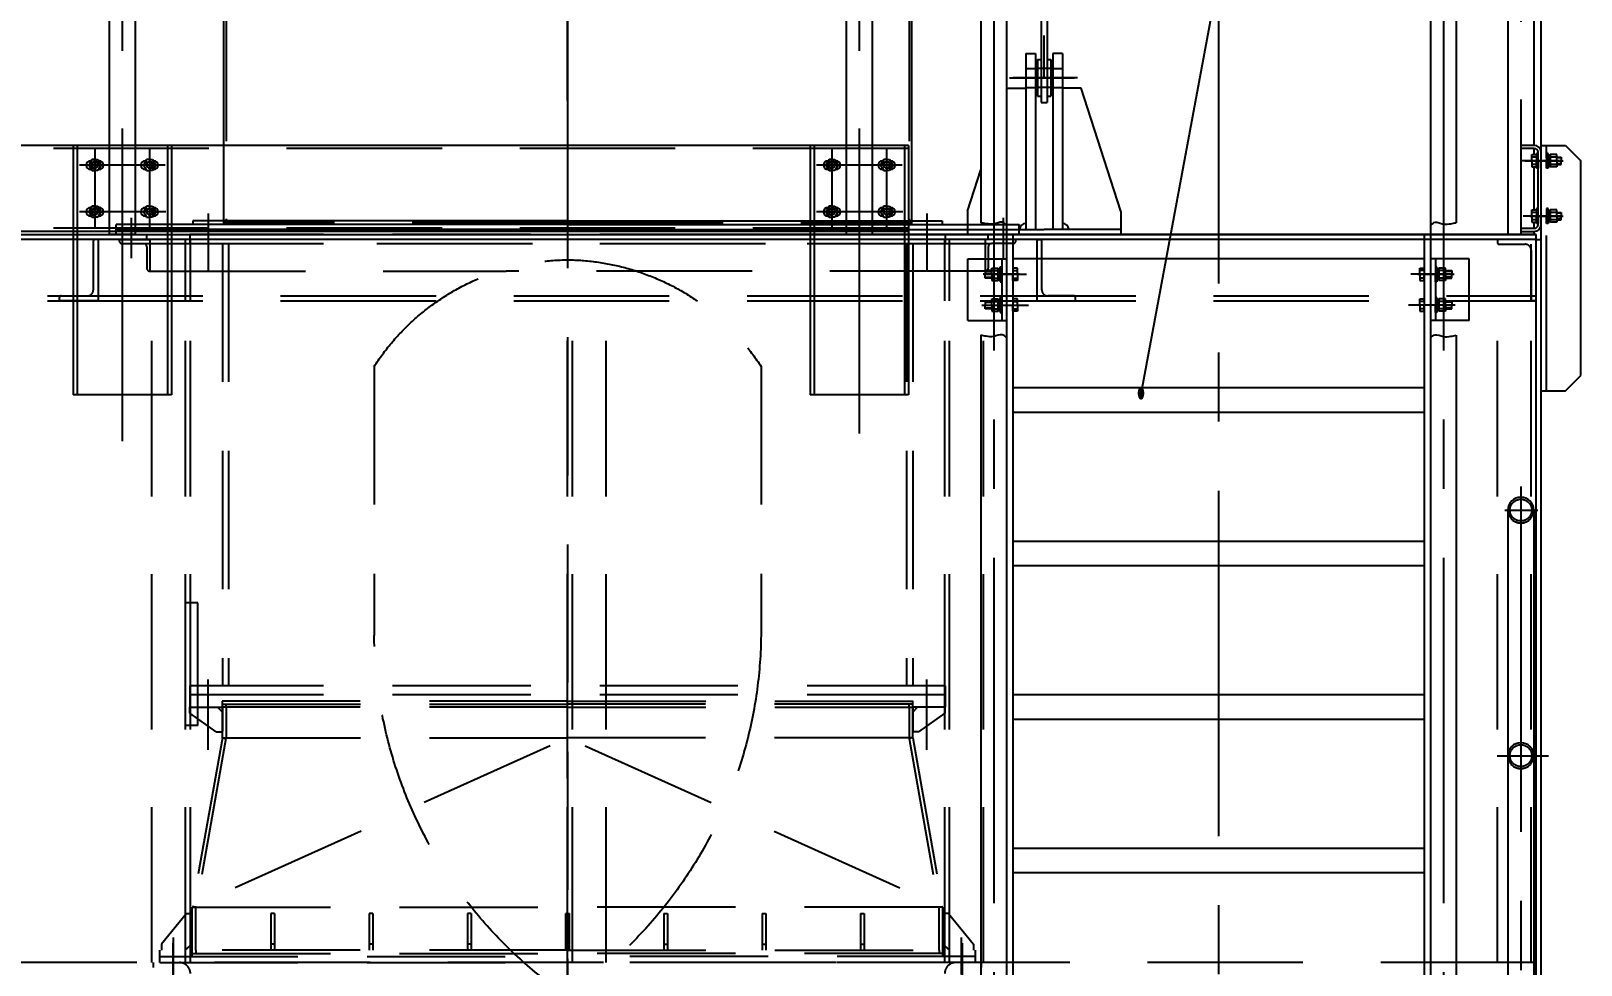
# Model space of a CAD drawing. Header units: millimetres. Extents: x 0 to 18900, y -513 to 13365.
# Drawn here: x 9962 to 12486, y 9294 to 10815 of the extents above; entities that cross this region are included whole.
import ezdxf
from ezdxf.enums import TextEntityAlignment as Align

# ---------------------------------------------------------------- set-up
doc = ezdxf.new("R2010")
doc.units = ezdxf.units.MM
doc.header["$LTSCALE"] = 450
doc.header["$MEASUREMENT"] = 0
doc.linetypes.add('F', pattern=[0.75, 0.5, -0.25])
doc.linetypes.add('G', pattern=[2, 1.25, -0.25, 0.25, -0.25])
for name, color, linetype in [('01', 7, 'Continuous'), ('02', 1, 'Continuous'), ('04', 2, 'F'), ('05', 4, 'G'), ('08', 1, 'Continuous')]:
    doc.layers.add(name, color=color, linetype=linetype)
doc.styles.get("Standard").update_dxf_attribs({"font": 'isocp', "width": 0.707, "bigfont": 'intecad.shx'})
doc.dimstyles.new('INTE', dxfattribs={"dimscale": 45, "dimtxt": 3.5, "dimasz": 3, "dimexe": 3, "dimexo": 0, "dimgap": 1, "dimtad": 1, "dimdsep": 46, "dimtxsty": 'Standard', "dimcen": 0, "dimclrd": 1, "dimclre": 1, "dimclrt": 3, "dimaunit": 1, "dimadec": 1, "dimazin": 0, "dimtfac": 1, "dimtmove": 0, "dimatfit": 0, "dimfxl": 0, "dimarcsym": 0})

# ---------------------------------------------------------------- blocks, each defined once
blk = doc.blocks.new('*U122')
at = {"layer": '01'}
for p, q in [((0, 10), (-9, 4.8)), ((-9, 4.8), (-9, 0)), ((-9, -4.8), (-9, 0)), ((9, 4.8), (0, 10)), ((9, 0), (9, 4.8)), ((0, -10), (-9, -4.8)), ((9, -4.8), (0, -10)), ((9, 0), (9, -4.8))]:
    blk.add_line(p, q, dxfattribs=at)
blk.add_circle((0, 0), 4.8, dxfattribs=at)
at = {"layer": '02'}
blk.add_arc((0, 0), 6, 266.5577, 182.6113, dxfattribs=at)
at = {"layer": '05'}
for p, q in [((9.6, 0), (-9.8, 0)), ((0, 10.6), (0, -10.5))]:
    blk.add_line(p, q, dxfattribs=at)
blk = doc.blocks.new('RWERW')
at = {"layer": '04', "color": 2, "linetype": 'F'}
for p, q in [((-15257.2, 9834.4), (-15257.2, 8214.4)), ((-15842.2, 9684), (-15842.2, 9606.5)), ((-14672.2, 9684), (-14672.2, 9606.5)), ((-15872.2, 9664.4), (-15872.2, 9649.4)), ((-15872.2, 9664.4), (-14642.2, 9664.4)), ((-15872.2, 9649.4), (-14642.2, 9649.4)), ((-15819.2, 9649.4), (-15819.2, 8929.4)), ((-15809.2, 9649.4), (-15809.2, 8929.4)), ((-14705.2, 9649.4), (-14705.2, 8929.4)), ((-14695.2, 9649.4), (-14695.2, 8929.4)), ((-14642.2, 9664.4), (-14642.2, 9649.4)), ((-14642.2, 9664.4), (-14642.2, 9649.4)), ((-15572.2, 9449.3), (-15572.2, 9011.3)), ((-14942.2, 9449.3), (-14942.2, 9011.3)), ((-15257.2, 8440.7), (-15257.2, 8986)), ((-15257.2, 8440.7), (-15257.2, 8986)), ((-15257.2, 8440.7), (-15257.2, 8986)), ((-15257.2, 8440.7), (-15257.2, 8986)), ((-15842.2, 8825), (-15842.2, 8939.3)), ((-14672.2, 8825), (-14672.2, 8939.3)), ((-15872.2, 8929.4), (-14642.2, 8929.4)), ((-15872.2, 8929.4), (-15872.2, 8914.4)), ((-15872.2, 8914.4), (-14642.2, 8914.4)), ((-15872.2, 8914.4), (-15872.2, 8894.4)), ((-14642.2, 8929.4), (-14642.2, 8914.4)), ((-14642.2, 8914.4), (-14642.2, 8894.4)), ((-15257.2, 8904.4), (-15872.2, 8904.4)), ((-15872.2, 8894.4), (-15819.2, 8894.4)), ((-15257.2, 8894.4), (-15872.2, 8894.4)), ((-15872.2, 8884.4), (-15872.2, 8894.4)), ((-15829.2, 8854.4), (-15872.2, 8884.4)), ((-15819.2, 8886.4), (-15827.2, 8894.4)), ((-15819.2, 8894.4), (-15819.2, 8904.4)), ((-15819.2, 8899.4), (-15257.2, 8899.4)), ((-15819.2, 8844.4), (-15819.2, 8894.4)), ((-15819.2, 8894.4), (-15819.2, 8855.2)), ((-15813.2, 8894.4), (-15813.2, 8899.4)), ((-15813.2, 8894.4), (-15813.2, 8844.4)), ((-15257.2, 8904.4), (-14642.2, 8904.4)), ((-14695.2, 8899.4), (-15257.2, 8899.4)), ((-15257.2, 8894.4), (-14642.2, 8894.4)), ((-14701.2, 8894.4), (-14701.2, 8899.4)), ((-14701.2, 8894.4), (-14701.2, 8844.4)), ((-14695.2, 8894.4), (-14695.2, 8904.4)), ((-14695.2, 8886.4), (-14687.2, 8894.4)), ((-14642.2, 8894.4), (-14695.2, 8894.4)), ((-14695.2, 8844.4), (-14695.2, 8894.4)), ((-14695.2, 8894.4), (-14695.2, 8855.2)), ((-14685.2, 8854.4), (-14642.2, 8884.4)), ((-14642.2, 8884.4), (-14642.2, 8894.4)), ((-15819.2, 8844.4), (-15868.2, 8568.4)), ((-15813.3, 8843.4), (-15862.2, 8567.9)), ((-15829.2, 8854.4), (-15819.2, 8854.4)), ((-15819.2, 8844.4), (-15257.2, 8844.4)), ((-15819.2, 8844.4), (-15813.3, 8843.4)), ((-14695.2, 8844.4), (-15257.2, 8844.4)), ((-14695.2, 8844.4), (-14701.1, 8843.4)), ((-14701.1, 8843.4), (-14652.2, 8567.9)), ((-14685.2, 8854.4), (-14695.2, 8854.4)), ((-14695.2, 8844.4), (-14646.2, 8568.4)), ((-15285.8, 8831.5), (-15855.1, 8574.4)), ((-15228.7, 8831.5), (-14659.4, 8574.4)), ((-15877.5, 8558.4), (-15918.2, 8508.4)), ((-15877.5, 8558.4), (-15868.2, 8558.4)), ((-15868.2, 8498.4), (-15868.2, 8568.4)), ((-15868.2, 8568.4), (-15257.2, 8568.4)), ((-15862.1, 8568.4), (-15868, 8569.5)), ((-15862.2, 8498.4), (-15862.2, 8567.9)), ((-15740.2, 8558.4), (-15740.2, 8498.4)), ((-15734.2, 8558.4), (-15740.2, 8558.4)), ((-15734.2, 8558.4), (-15734.2, 8498.4)), ((-15580.2, 8558.4), (-15580.2, 8498.4)), ((-15574.2, 8558.4), (-15580.2, 8558.4)), ((-15574.2, 8558.4), (-15574.2, 8498.4)), ((-15420.2, 8558.4), (-15420.2, 8498.4)), ((-15414.2, 8558.4), (-15420.2, 8558.4)), ((-15414.2, 8558.4), (-15414.2, 8498.4)), ((-15257.2, 8558.4), (-15260.2, 8558.4)), ((-15260.2, 8498.4), (-15260.2, 8558.4)), ((-14646.2, 8568.4), (-15257.2, 8568.4)), ((-15257.2, 8558.4), (-15254.2, 8558.4)), ((-15254.2, 8498.4), (-15254.2, 8558.4)), ((-15100.2, 8558.4), (-15100.2, 8498.4)), ((-15100.2, 8558.4), (-15094.2, 8558.4)), ((-15094.2, 8558.4), (-15094.2, 8498.4)), ((-14940.2, 8558.4), (-14940.2, 8498.4)), ((-14940.2, 8558.4), (-14934.2, 8558.4)), ((-14934.2, 8558.4), (-14934.2, 8498.4)), ((-14780.2, 8558.4), (-14780.2, 8498.4)), ((-14780.2, 8558.4), (-14774.2, 8558.4)), ((-14774.2, 8558.4), (-14774.2, 8498.4)), ((-14652.3, 8568.4), (-14646.4, 8569.5)), ((-14652.2, 8498.4), (-14652.2, 8567.9)), ((-14646.2, 8498.4), (-14646.2, 8568.4)), ((-14637, 8558.4), (-14646.2, 8558.4)), ((-14637, 8558.4), (-14596.2, 8508.4)), ((-15918.2, 8508.4), (-15918.2, 8498.4)), ((-15898.7, 8459.2), (-15898.7, 8519.2)), ((-15879.8, 8498.4), (-15868.2, 8508.5)), ((-15734.2, 8508.4), (-15740.2, 8508.4)), ((-15574.2, 8508.4), (-15580.2, 8508.4)), ((-15414.2, 8508.4), (-15420.2, 8508.4)), ((-15257.2, 8508.4), (-15260.2, 8508.4)), ((-15257.2, 8508.4), (-15254.2, 8508.4)), ((-15100.2, 8508.4), (-15094.2, 8508.4)), ((-14940.2, 8508.4), (-14934.2, 8508.4)), ((-14780.2, 8508.4), (-14774.2, 8508.4)), ((-14634.6, 8498.4), (-14646.2, 8508.5)), ((-14615.7, 8459.2), (-14615.7, 8519.2)), ((-14596.2, 8508.4), (-14596.2, 8498.4)), ((-15257.2, 8498.4), (-15921.2, 8498.4)), ((-15921.2, 8478.4), (-15921.2, 8498.4)), ((-15921.2, 8488.4), (-15257.2, 8488.4)), ((-15921.2, 8488.4), (-15257.2, 8488.4)), ((-15868.2, 8488.4), (-15868.2, 8498.4)), ((-15868.2, 8493.4), (-15257.2, 8493.4)), ((-15862.2, 8498.4), (-15862.2, 8493.4)), ((-15257.2, 8498.4), (-14593.2, 8498.4)), ((-14646.2, 8493.4), (-15257.2, 8493.4)), ((-14593.2, 8488.4), (-15257.2, 8488.4)), ((-14593.2, 8488.4), (-15257.2, 8488.4)), ((-14652.2, 8498.4), (-14652.2, 8493.4)), ((-14646.2, 8488.4), (-14646.2, 8498.4)), ((-14593.2, 8478.4), (-14593.2, 8498.4)), ((-15921.2, 8478.4), (-15257.2, 8478.4)), ((-14593.2, 8478.4), (-15257.2, 8478.4)), ((-15921.2, 8278.4), (-15871.2, 8278.4)), ((-15871.2, 8278.4), (-15921.2, 8278.4)), ((-15921.2, 8278.4), (-15921.2, 8274.9)), ((-15899.2, 8255.5), (-15899.2, 8296.2)), ((-15876.2, 8278.4), (-14638.2, 8278.4)), ((-15871.2, 8228.4), (-15871.2, 8278.4)), ((-15257.2, 8286.5), (-15257.2, 7632)), ((-14643.2, 8278.4), (-14593.2, 8278.4)), ((-14593.2, 8278.4), (-14643.2, 8278.4)), ((-14643.2, 8228.4), (-14643.2, 8278.4)), ((-14615.2, 8255.5), (-14615.2, 8296.2)), ((-14593.2, 8278.4), (-14593.2, 8274.9)), ((-15919.7, 8273.4), (-15881.7, 8273.4)), ((-15876.2, 8267.9), (-15876.2, 8230.1)), ((-15871.2, 8273.4), (-14643.2, 8273.4)), ((-14638.2, 8267.9), (-14638.2, 8230.1)), ((-14594.7, 8273.4), (-14632.7, 8273.4)), ((-15876.2, 8230.1), (-15876.2, 7598.4)), ((-15874.6, 8228.4), (-14639.9, 8228.4)), ((-15871.2, 8228.4), (-15874.6, 8228.4)), ((-15871.2, 8228.4), (-15871.2, 7609.4)), ((-15826.2, 8228.4), (-15826.2, 7653.3)), ((-15826.2, 8228.4), (-15826.2, 7653.3)), ((-15259.7, 8228.4), (-15259.7, 7818.4)), ((-15254.7, 8228.4), (-15254.7, 7818.4)), ((-14688.2, 8228.4), (-14688.2, 7759)), ((-14688.2, 8228.4), (-14688.2, 7759)), ((-14643.2, 8230.1), (-14643.2, 7760.4)), ((-14638.2, 8230.1), (-14638.2, 7713.4)), ((-15826.2, 8223.4), (-15259.7, 8223.4)), ((-15254.7, 8223.4), (-14688.2, 8223.4)), ((-15826.2, 7818.4), (-14688.2, 7818.4)), ((-15826.2, 7653.3), (-14688.2, 7759)), ((-15826.2, 7653.3), (-14688.2, 7759)), ((-14643.2, 7760.4), (-14643.2, 7722.5)), ((-15843.2, 7728.4), (-16091.6, 7728.4)), ((-15876.2, 7598.4), (-14638.2, 7713.4)), ((-15865.8, 7604.4), (-14684.2, 7714.2)), ((-14685.5, 7714.1), (-14647.8, 7717.6))]:
    blk.add_line(p, q, dxfattribs=at)
at = {"layer": '04', "color": 2, "linetype": 'F', "ltscale": 1.25}
for p, q in [((-16057.2, 7845.4), (-16057.2, 7875.4)), ((-16057.2, 7875.4), (-16027.2, 7875.4)), ((-16057.2, 7875.4), (-16027.2, 7875.4)), ((-16053.2, 7728.4), (-16053.2, 7875.4)), ((-16027.2, 7728.4), (-16027.2, 7875.4)), ((-16057.2, 7845.4), (-16057.2, 7728.4)), ((-16027.2, 7845.4), (-15876.2, 7845.4)), ((-16027.2, 7842.4), (-15876.2, 7842.4)), ((-15876.2, 7611.4), (-15876.2, 7845.4)), ((-16057.2, 7611.4), (-16057.2, 7728.4)), ((-16053.2, 7728.4), (-16053.2, 7581.4)), ((-16027.2, 7728.4), (-16027.2, 7581.4)), ((-16057.2, 7611.4), (-16057.2, 7581.4)), ((-16027.2, 7614.4), (-15876.2, 7614.4)), ((-16027.2, 7611.4), (-15876.2, 7611.4)), ((-16064.2, 7593.4), (-16045, 7593.4)), ((-16057.2, 7581.4), (-16027.2, 7581.4)), ((-16057.2, 7581.4), (-16027.2, 7581.4))]:
    blk.add_line(p, q, dxfattribs=at)
at = {"layer": '04', "color": 2, "linetype": 'F'}
for centre, radius, start, end in [((-15252.9, 9242.8), 380.3, 90.6529, 147.1115), ((-15261.6, 9242.8), 380.3, 32.8885, 89.3471), ((-14850.3, 9019.8), 722, 180.6757, 235.6912), ((-15664.2, 9019.8), 722, 304.3088, 359.3243), ((-15919.7, 8274.9), 1.52, 180, 270), ((-15881.7, 8267.9), 5.5, 360, 89.8782), ((-14632.7, 8267.9), 5.5, 90.1218, 180), ((-14594.7, 8274.9), 1.52, 270, 0), ((-15874.6, 8230.1), 1.65, 180.2621, 270), ((-14639.9, 8230.1), 1.65, 270, 359.7379), ((-14648.2, 7722.5), 5, 275.3071, 0), ((-15866.2, 7609.4), 5, 180, 275.3071)]:
    blk.add_arc(centre, radius, start, end, dxfattribs=at)
for p in [(-15871.2, 8498.4), (-15871.2, 8498.4), (-14643.2, 8498.4), (-14643.2, 8498.4)]:
    blk.add_point(p, dxfattribs=at)
blk = doc.blocks.new('*U137')
at = {"layer": '01'}
for p, q in [((-10.8, 0), (-10.8, 10)), ((-10.8, 10), (0, 10)), ((-10.8, 6), (0, 6)), ((0, 10), (0, 0)), ((0, -10), (0, 0)), ((-10.8, 0), (-10.8, -10)), ((-10.8, -6), (0, -6)), ((-10.8, -10), (0, -10))]:
    blk.add_line(p, q, dxfattribs=at)
at = {"layer": '05'}
blk.add_line((-11.9, 0), (1.1, 0), dxfattribs=at)
blk = doc.blocks.new('*U138')
at = {"layer": '01'}
for p, q in [((-9.2, 3.1), (-9.2, 0)), ((0, 3.1), (-9.2, 3.1)), ((-9.2, 0), (0, 0)), ((0, 0), (-1.8, 3.1)), ((0, 3.1), (1.8, 0)), ((0, 3.1), (9.2, 3.1)), ((9.2, 0), (0, 0)), ((9.2, 3.1), (9.2, 0))]:
    blk.add_line(p, q, dxfattribs=at)
at = {"layer": '05'}
blk.add_line((0, 5.2), (0, -2.1), dxfattribs=at)
blk = doc.blocks.new('TWET')
for p, q in [((20796.3, 8529.6), (20774.3, 8529.6)), ((20774.3, 8529.6), (20774.3, 8524.6)), ((20796.3, 8524.6), (20774.3, 8524.6)), ((20802.3, 8400.6), (20802.3, 8518.6)), ((20807.3, 8400.6), (20807.3, 8518.6)), ((20774.3, 8394.6), (20796.3, 8394.6)), ((20774.3, 8394.6), (20774.3, 8389.6)), ((20774.3, 8389.6), (20796.3, 8389.6))]:
    blk.add_line(p, q)
for centre, radius, start, end in [((20796.3, 8518.6), 11, 0, 90), ((20796.3, 8518.6), 6, 0, 90), ((20796.3, 8400.6), 11, 270, 0), ((20796.3, 8400.6), 6, 270, 0)]:
    blk.add_arc(centre, radius, start, end)
at = {"layer": '01', "color": 7, "linetype": 'Continuous'}
for p, q in [((20753.3, 9583), (20753.3, 8384.6)), ((20795.3, 9583), (20795.3, 8529.6)), ((20795.3, 8524.6), (20795.3, 8507.6)), ((20807.3, 8123.6), (20807.3, 8529.6)), ((20870.3, 8529.6), (20807.3, 8529.6)), ((20870.3, 8123.6), (20870.3, 8529.6)), ((20795.3, 8487.6), (20795.3, 8394.6)), ((20795.3, 8384.6), (20753.3, 8384.6)), ((20795.3, 8389.6), (20795.3, 8384.6)), ((20870.3, 8123.6), (20807.3, 8123.6))]:
    blk.add_line(p, q, dxfattribs=at)
at = {"layer": '01'}
for p, q in [((20799.2, 8503.6), (20778.8, 8503.6)), ((20778.8, 8503.6), (20778.8, 8497.6)), ((20778.8, 8491.6), (20778.8, 8497.6)), ((20788.4, 8491.6), (20778.8, 8491.6)), ((20799.2, 8427.6), (20778.8, 8427.6)), ((20778.8, 8427.6), (20778.8, 8421.6)), ((20778.8, 8415.6), (20778.8, 8421.6)), ((20788.4, 8415.6), (20778.8, 8415.6))]:
    blk.add_line(p, q, dxfattribs=at)
at = {"layer": '01', "color": 7, "linetype": 'Continuous'}
for centre in [(20774.3, 9583), (20774.3, 9183), (20774.3, 8783)]:
    blk.add_arc(centre, 21, 0, 180, dxfattribs=at)
at = {"layer": '02'}
for p, q in [((20778.8, 8502.4), (20788.4, 8502.4)), ((20778.8, 8492.8), (20788.4, 8492.8)), ((20778.8, 8426.4), (20788.4, 8426.4)), ((20778.8, 8416.8), (20788.4, 8416.8))]:
    blk.add_line(p, q, dxfattribs=at)
at = {"layer": '04', "color": 2, "linetype": 'F'}
for p, q in [((20813.8, 8123.6), (20813.8, 8529.6)), ((20813.8, 8507.6), (20813.8, 8497.6)), ((20821.3, 8507.6), (20813.8, 8507.6)), ((20821.3, 8497.6), (20821.3, 8507.6)), ((20813.8, 8503.6), (20821.3, 8503.6)), ((20813.8, 8487.6), (20813.8, 8497.6)), ((20813.8, 8491.6), (20821.3, 8491.6)), ((20821.3, 8487.6), (20813.8, 8487.6)), ((20821.3, 8497.6), (20821.3, 8487.6)), ((20821.3, 8431.6), (20813.8, 8431.6)), ((20813.8, 8431.6), (20813.8, 8421.6)), ((20821.3, 8421.6), (20821.3, 8431.6)), ((20813.8, 8427.6), (20821.3, 8427.6)), ((20813.8, 8411.6), (20813.8, 8421.6)), ((20813.8, 8415.6), (20821.3, 8415.6)), ((20821.3, 8411.6), (20813.8, 8411.6)), ((20821.3, 8421.6), (20821.3, 8411.6))]:
    blk.add_line(p, q, dxfattribs=at)
for centre in [(20774.3, 9583), (20774.3, 9183), (20774.3, 8783)]:
    blk.add_circle(centre, 17.8, dxfattribs=at)
for centre in [(20774.3, 9583), (20774.3, 9183), (20774.3, 8783)]:
    blk.add_arc(centre, 21, 180, 0, dxfattribs=at)
at = {"layer": '05', "color": 4, "linetype": 'G'}
for p, q in [((20774.3, 9621.3), (20774.3, 8384.6)), ((20840.5, 8497.6), (20779.1, 8497.6)), ((20840.5, 8497.6), (20779.1, 8497.6)), ((20840.5, 8421.6), (20777.8, 8421.6)), ((20840.5, 8421.6), (20777.8, 8421.6))]:
    blk.add_line(p, q, dxfattribs=at)
at = {"layer": '05'}
for p, q in [((20748, 9583), (20802, 9583)), ((20735.9, 9183), (20819.4, 9183)), ((20734.7, 8783), (20818.9, 8783)), ((20824.3, 8497.6), (20775.2, 8497.6)), ((20824.3, 8421.6), (20775.2, 8421.6))]:
    blk.add_line(p, q, dxfattribs=at)
at = {"layer": '01'}
for p in [(20799.2, 8497.6), (20799.2, 8421.6)]:
    blk.add_blockref('*U137', p, dxfattribs=at)
at = {"layer": '01', "rotation": 90}
for p in [(20802.3, 8497.6), (20802.3, 8421.6)]:
    blk.add_blockref('*U138', p, dxfattribs=at)
blk = doc.blocks.new('EWRWE')
at = {"layer": '01', "color": 7, "linetype": 'Continuous'}
for p, q in [((24879.6, 12528.4), (24879.6, 11331.4)), ((24921.6, 12528.4), (24921.6, 9777)), ((25611.6, 12528.4), (25611.6, 9740.8)), ((25653.6, 12528.4), (25653.6, 11331.4)), ((24921.6, 11312.4), (24921.6, 9696.9)), ((24921.6, 11312.4), (24931.6, 11312.4)), ((24931.6, 11312.4), (24931.6, 9776.4)), ((25601.6, 11312.4), (25601.6, 9741.3)), ((25601.6, 11312.4), (25611.6, 11312.4)), ((24858.6, 11272.4), (24921.6, 11272.4)), ((24858.6, 11172.4), (24858.6, 11272.4)), ((24913.6, 11272.4), (24913.6, 11172.4)), ((25674.6, 11272.4), (25611.6, 11272.4)), ((25619.6, 11272.4), (25619.6, 11172.4)), ((25674.6, 11172.4), (25674.6, 11272.4)), ((24858.6, 11172.4), (24921.6, 11172.4)), ((25674.6, 11172.4), (25611.6, 11172.4)), ((24879.6, 11148.1), (24879.6, 9860.4)), ((25653.6, 11148.1), (25653.6, 9860.4))]:
    blk.add_line(p, q, dxfattribs=at)
at = {"layer": '01'}
for p, q in [((24931.6, 11312.4), (25601.6, 11312.4)), ((24897.2, 11247.4), (24897.2, 11257.4)), ((24897.2, 11257.4), (24908, 11257.4)), ((24908, 11257.4), (24908, 11247.4)), ((24908, 11256.6), (24911.1, 11256.6)), ((24908, 11247.4), (24908, 11256.6)), ((24911.1, 11259.4), (24913.6, 11259.4)), ((24911.1, 11247.4), (24911.1, 11259.4)), ((24911.1, 11256.6), (24911.1, 11247.4)), ((24913.6, 11259.4), (24913.6, 11247.4)), ((25601.6, 11272.4), (24931.6, 11272.4)), ((24931.6, 11257.4), (24931.6, 11247.4)), ((24939.1, 11257.4), (24931.6, 11257.4)), ((24939.1, 11247.4), (24939.1, 11257.4)), ((25594.1, 11247.4), (25594.1, 11257.4)), ((25594.1, 11257.4), (25601.6, 11257.4)), ((25601.6, 11257.4), (25601.6, 11247.4)), ((25619.6, 11259.4), (25619.6, 11247.4)), ((25622.1, 11259.4), (25619.6, 11259.4)), ((25622.1, 11247.4), (25622.1, 11259.4)), ((25622.1, 11256.6), (25622.1, 11247.4)), ((25625.2, 11256.6), (25622.1, 11256.6)), ((25625.2, 11257.4), (25625.2, 11247.4)), ((25636, 11257.4), (25625.2, 11257.4)), ((25625.2, 11247.4), (25625.2, 11256.6)), ((25636, 11247.4), (25636, 11257.4)), ((24897.2, 11253.4), (24886.6, 11253.4)), ((24886.6, 11253.4), (24886.6, 11247.4)), ((24886.6, 11241.4), (24886.6, 11247.4)), ((24897.2, 11241.4), (24886.6, 11241.4)), ((24897.2, 11253.4), (24908, 11253.4)), ((24897.2, 11247.4), (24897.2, 11237.3)), ((24897.2, 11241.4), (24908, 11241.4)), ((24897.2, 11237.3), (24908, 11237.3)), ((24908, 11247.4), (24908, 11238.2)), ((24908, 11237.3), (24908, 11247.4)), ((24908, 11238.2), (24911.1, 11238.2)), ((24911.1, 11247.4), (24911.1, 11235.4)), ((24911.1, 11238.2), (24911.1, 11247.4)), ((24911.1, 11235.4), (24913.6, 11235.4)), ((24913.6, 11235.4), (24913.6, 11247.4)), ((24931.6, 11253.4), (24939.1, 11253.4)), ((24931.6, 11237.3), (24931.6, 11247.4)), ((24931.6, 11241.4), (24939.1, 11241.4)), ((24939.1, 11237.3), (24931.6, 11237.3)), ((24939.1, 11247.4), (24939.1, 11237.3)), ((25601.6, 11253.4), (25594.1, 11253.4)), ((25594.1, 11247.4), (25594.1, 11237.3)), ((25601.6, 11241.4), (25594.1, 11241.4)), ((25594.1, 11237.3), (25601.6, 11237.3)), ((25601.6, 11237.3), (25601.6, 11247.4)), ((25619.6, 11235.4), (25619.6, 11247.4)), ((25622.1, 11235.4), (25619.6, 11235.4)), ((25622.1, 11247.4), (25622.1, 11235.4)), ((25622.1, 11238.2), (25622.1, 11247.4)), ((25625.2, 11238.2), (25622.1, 11238.2)), ((25636, 11253.4), (25625.2, 11253.4)), ((25625.2, 11247.4), (25625.2, 11238.2)), ((25625.2, 11237.3), (25625.2, 11247.4)), ((25636, 11241.4), (25625.2, 11241.4)), ((25636, 11237.3), (25625.2, 11237.3)), ((25636, 11253.4), (25646.6, 11253.4)), ((25636, 11247.4), (25636, 11237.3)), ((25636, 11241.4), (25646.6, 11241.4)), ((25646.6, 11253.4), (25646.6, 11247.4)), ((25646.6, 11241.4), (25646.6, 11247.4)), ((24897.2, 11197.4), (24897.2, 11207.4)), ((24897.2, 11207.4), (24908, 11207.4)), ((24908, 11207.4), (24908, 11197.4)), ((24908, 11206.6), (24911.1, 11206.6)), ((24908, 11197.4), (24908, 11206.6)), ((24911.1, 11209.4), (24913.6, 11209.4)), ((24911.1, 11197.4), (24911.1, 11209.4)), ((24911.1, 11206.6), (24911.1, 11197.4)), ((24913.6, 11209.4), (24913.6, 11197.4)), ((24931.6, 11207.4), (24931.6, 11197.4)), ((24939.1, 11207.4), (24931.6, 11207.4)), ((24939.1, 11197.4), (24939.1, 11207.4)), ((25594.1, 11197.4), (25594.1, 11207.4)), ((25594.1, 11207.4), (25601.6, 11207.4)), ((25601.6, 11207.4), (25601.6, 11197.4)), ((25619.6, 11209.4), (25619.6, 11197.4)), ((25622.1, 11209.4), (25619.6, 11209.4)), ((25622.1, 11197.4), (25622.1, 11209.4)), ((25622.1, 11206.6), (25622.1, 11197.4)), ((25625.2, 11206.6), (25622.1, 11206.6)), ((25625.2, 11207.4), (25625.2, 11197.4)), ((25636, 11207.4), (25625.2, 11207.4)), ((25625.2, 11197.4), (25625.2, 11206.6)), ((25636, 11197.4), (25636, 11207.4)), ((24897.2, 11203.4), (24886.6, 11203.4)), ((24886.6, 11203.4), (24886.6, 11197.4)), ((24886.6, 11191.4), (24886.6, 11197.4)), ((24897.2, 11191.4), (24886.6, 11191.4)), ((24897.2, 11203.4), (24908, 11203.4)), ((24897.2, 11197.4), (24897.2, 11187.3)), ((24897.2, 11191.4), (24908, 11191.4)), ((24897.2, 11187.3), (24908, 11187.3)), ((24908, 11197.4), (24908, 11188.2)), ((24908, 11187.3), (24908, 11197.4)), ((24908, 11188.2), (24911.1, 11188.2)), ((24911.1, 11197.4), (24911.1, 11185.4)), ((24911.1, 11188.2), (24911.1, 11197.4)), ((24911.1, 11185.4), (24913.6, 11185.4)), ((24913.6, 11185.4), (24913.6, 11197.4)), ((24931.6, 11203.4), (24939.1, 11203.4)), ((24931.6, 11187.3), (24931.6, 11197.4)), ((24931.6, 11191.4), (24939.1, 11191.4)), ((24939.1, 11187.3), (24931.6, 11187.3)), ((24939.1, 11197.4), (24939.1, 11187.3)), ((25601.6, 11203.4), (25594.1, 11203.4)), ((25594.1, 11197.4), (25594.1, 11187.3)), ((25601.6, 11191.4), (25594.1, 11191.4)), ((25594.1, 11187.3), (25601.6, 11187.3)), ((25601.6, 11187.3), (25601.6, 11197.4)), ((25619.6, 11185.4), (25619.6, 11197.4)), ((25622.1, 11185.4), (25619.6, 11185.4)), ((25622.1, 11197.4), (25622.1, 11185.4)), ((25622.1, 11188.2), (25622.1, 11197.4)), ((25625.2, 11188.2), (25622.1, 11188.2)), ((25636, 11203.4), (25625.2, 11203.4)), ((25625.2, 11197.4), (25625.2, 11188.2)), ((25625.2, 11187.3), (25625.2, 11197.4)), ((25636, 11191.4), (25625.2, 11191.4)), ((25636, 11187.3), (25625.2, 11187.3)), ((25636, 11203.4), (25646.6, 11203.4)), ((25636, 11197.4), (25636, 11187.3)), ((25636, 11191.4), (25646.6, 11191.4)), ((25646.6, 11203.4), (25646.6, 11197.4)), ((25646.6, 11191.4), (25646.6, 11197.4)), ((25601.6, 11062.4), (24931.6, 11062.4)), ((25601.6, 11022.4), (24931.6, 11022.4)), ((25601.6, 10812.4), (24931.6, 10812.4)), ((25601.6, 10772.4), (24931.6, 10772.4)), ((25601.6, 10562.4), (24931.6, 10562.4)), ((25601.6, 10522.4), (24931.6, 10522.4)), ((25601.6, 10312.4), (24931.6, 10312.4)), ((25601.6, 10272.4), (24931.6, 10272.4))]:
    blk.add_line(p, q, dxfattribs=at)
at = {"layer": '02'}
for p, q in [((24886.6, 11252.2), (24897.2, 11252.2)), ((24886.6, 11242.6), (24897.2, 11242.6)), ((25646.6, 11252.2), (25636, 11252.2)), ((25646.6, 11242.6), (25636, 11242.6)), ((24886.6, 11202.2), (24897.2, 11202.2)), ((24886.6, 11192.6), (24897.2, 11192.6)), ((25646.6, 11202.2), (25636, 11202.2)), ((25646.6, 11192.6), (25636, 11192.6))]:
    blk.add_line(p, q, dxfattribs=at)
at = {"layer": '02', "color": 1, "linetype": 'Continuous'}
for points in [[(24921.6, 11327.4), (24914.2, 11332.3), (24900.6, 11329.3), (24888.3, 11329.9), (24879.6, 11331.4)], [(25611.6, 11327.4), (25619, 11332.3), (25632.6, 11329.3), (25645, 11329.9), (25653.6, 11331.4)], [(24921.6, 11144), (24914.2, 11149), (24900.6, 11146), (24888.3, 11146.5), (24879.6, 11148.1)], [(25611.6, 11144), (25619, 11149), (25632.6, 11146), (25645, 11146.5), (25653.6, 11148.1)]]:
    blk.add_spline(points, degree=3, dxfattribs=at)
at = {"layer": '05', "color": 4, "linetype": 'G'}
for p, q in [((25266.6, 12694.9), (25266.6, 9584)), ((24900.6, 12585.7), (24900.6, 9755.8)), ((25632.6, 12585.7), (25632.6, 9755.8))]:
    blk.add_line(p, q, dxfattribs=at)
at = {"layer": '05'}
for p, q in [((24942.2, 11247.4), (24883.1, 11247.4)), ((24884.7, 11247.4), (24953.7, 11247.4)), ((24896.2, 11247.4), (24909.1, 11247.4)), ((24905.9, 11247.4), (24913.2, 11247.4)), ((24909.1, 11247.4), (24915.4, 11247.4)), ((25648.6, 11247.4), (25579.6, 11247.4)), ((25591.1, 11247.4), (25650.2, 11247.4)), ((25624.2, 11247.4), (25617.8, 11247.4)), ((25627.3, 11247.4), (25620, 11247.4)), ((25637.1, 11247.4), (25624.2, 11247.4)), ((24881.4, 11197.4), (24957.1, 11197.4)), ((24896.2, 11197.4), (24909.1, 11197.4)), ((24905.9, 11197.4), (24913.2, 11197.4)), ((24909.1, 11197.4), (24915.4, 11197.4)), ((25651.9, 11197.4), (25576.1, 11197.4)), ((25624.2, 11197.4), (25617.8, 11197.4)), ((25627.3, 11197.4), (25620, 11197.4)), ((25637.1, 11197.4), (25624.2, 11197.4))]:
    blk.add_line(p, q, dxfattribs=at)
blk = doc.blocks.new('*D144')
at = {"layer": '08', "color": 1, "lineweight": -2, "ltscale": 1.125}
for p, q in [((3000.7, 10146.3), (3000.7, 12037.3)), ((12420.7, 10616.1), (12420.7, 12037.3)), ((3135.7, 11902.3), (12285.7, 11902.3))]:
    blk.add_line(p, q, dxfattribs=at)
at = {"layer": '08', "color": 1, "ltscale": 1.125}
for points in [[(3135.7, 11924.8), (3135.7, 11879.8), (3000.7, 11902.3)], [(12285.7, 11924.8), (12285.7, 11879.8), (12420.7, 11902.3)]]:
    blk.add_solid(points, dxfattribs=at)
at = {"layer": 'DEFPOINTS', "color": 0, "ltscale": 1.125}
for p in [(12420.7, 11902.3), (12420.7, 10616.1), (3000.7, 10146.3)]:
    blk.add_point(p, dxfattribs=at)
at = {"layer": '08', "color": 3, "ltscale": 1.125, "insert": (7710.7, 12026.1), "char_height": 157.5, "attachment_point": 5}
blk.add_mtext('9420', dxfattribs=at)

msp = doc.modelspace()

# ---------------------------------------------------------------- linework, layer by layer
at = {"color": 7, "linetype": 'Continuous', "ltscale": 1.125}
for p, q in [((11606.663, 10882.944), (11606.663, 10698.945)), ((11581.663, 10778.944), (11581.663, 10491.944)), ((11597.663, 10778.944), (11597.663, 10491.944)), ((11625.663, 10778.944), (11625.663, 10491.944)), ((11641.663, 10778.944), (11641.663, 10491.944)), ((11600.663, 10768.944), (11600.663, 10708.944)), ((11622.663, 10768.944), (11622.663, 10708.944))]:
    msp.add_line(p, q, dxfattribs=at)
at = {"ltscale": 1.125}
for p, q in [((12387.663, 10628.944), (12387.663, 10623.944)), ((12409.663, 10628.944), (12387.663, 10628.944)), ((12409.663, 10623.944), (12387.663, 10623.944)), ((12415.663, 10499.944), (12415.663, 10617.944)), ((12420.663, 10499.944), (12420.663, 10617.944)), ((12387.663, 10493.944), (12409.663, 10493.944)), ((12387.663, 10493.944), (12387.663, 10488.944)), ((12387.663, 10488.944), (12409.663, 10488.944)), ((12420.663, 8836.535), (12420.663, 10475.944))]:
    msp.add_line(p, q, dxfattribs=at)
for centre, radius, start, end in [((12409.663, 10617.944), 11, 0, 90), ((12409.663, 10617.944), 6, 0, 90), ((11581.663, 10491.944), 10, 90, 180), ((11641.663, 10491.944), 10, 0, 90), ((12409.663, 10499.944), 6, 270, 0), ((12409.663, 10499.944), 11, 270, 0)]:
    msp.add_arc(centre, radius, start, end, dxfattribs=at)
at = {"layer": '01', "color": 7, "linetype": 'Continuous', "ltscale": 1.125}
for p, q in [((12408.663, 11681.944), (12408.663, 10628.944)), ((10275.663, 10888.944), (10275.663, 10628.944)), ((11395.663, 10888.944), (11395.663, 10505.944)), ((10089.513, 10860.794), (10089.513, 10626.944)), ((10131.813, 10860.794), (10131.813, 10626.944)), ((11289.513, 10860.794), (11289.513, 10626.944)), ((11331.813, 10860.794), (11331.813, 10626.944)), ((12366.663, 10860.794), (12366.663, 10483.944)), ((11581.663, 10778.944), (11597.663, 10778.944)), ((11641.663, 10778.944), (11625.663, 10778.944)), ((11550.588, 10718.636), (11551.663, 10721.944)), ((11551.663, 10721.944), (11581.663, 10721.944)), ((11671.663, 10721.944), (11641.663, 10721.944)), ((11736.663, 10521.944), (11671.663, 10721.944)), ((11390.663, 10628.944), (7710.663, 10628.944)), ((10190.663, 10628.944), (10190.663, 10488.944)), ((11390.663, 10628.944), (11390.663, 10488.944)), ((12420.663, 10228.944), (12420.663, 10628.944)), ((12420.663, 10628.944), (12460.663, 10628.944)), ((12460.663, 10628.944), (12485.663, 10603.944)), ((10059.163, 10603.944), (10060.19, 10603.944)), ((10072.137, 10603.944), (10073.163, 10603.944)), ((10149.19, 10603.944), (10148.163, 10603.944)), ((10162.163, 10603.944), (10161.137, 10603.944)), ((11259.163, 10603.944), (11260.19, 10603.944)), ((11272.137, 10603.944), (11273.163, 10603.944)), ((11349.19, 10603.944), (11348.163, 10603.944)), ((11362.163, 10603.944), (11361.137, 10603.944)), ((12408.663, 10623.944), (12408.663, 10615.619)), ((12485.663, 10253.944), (12485.663, 10603.944)), ((10060.19, 10589.944), (10059.163, 10589.944)), ((10073.163, 10589.944), (10072.137, 10589.944)), ((10148.163, 10589.944), (10149.19, 10589.944)), ((10161.137, 10589.944), (10162.163, 10589.944)), ((11260.19, 10589.944), (11259.163, 10589.944)), ((11273.163, 10589.944), (11272.137, 10589.944)), ((11348.163, 10589.944), (11349.19, 10589.944)), ((11361.137, 10589.944), (11362.163, 10589.944)), ((11486.663, 10521.944), (11508.588, 10589.405)), ((12408.663, 10592.269), (12408.663, 10523.959)), ((10059.163, 10527.944), (10060.19, 10527.944)), ((10072.137, 10527.944), (10073.163, 10527.944)), ((10149.19, 10527.944), (10148.163, 10527.944)), ((10162.163, 10527.944), (10161.137, 10527.944)), ((11259.163, 10527.944), (11260.19, 10527.944)), ((11272.137, 10527.944), (11273.163, 10527.944)), ((11349.19, 10527.944), (11348.163, 10527.944)), ((11362.163, 10527.944), (11361.137, 10527.944)), ((10060.19, 10513.944), (10059.163, 10513.944)), ((10073.163, 10513.944), (10072.137, 10513.944)), ((10835.663, 10499.944), (10100.663, 10499.944)), ((10100.663, 10483.944), (10100.663, 10499.944)), ((10148.163, 10513.944), (10149.19, 10513.944)), ((10161.137, 10513.944), (10162.163, 10513.944)), ((10835.663, 10505.944), (10225.663, 10505.944)), ((10225.663, 10505.944), (10225.663, 10499.944)), ((10835.663, 10499.944), (10225.663, 10499.944)), ((10835.663, 10505.944), (11445.663, 10505.944)), ((10835.663, 10499.944), (11445.663, 10499.944)), ((10835.663, 10499.944), (11570.663, 10499.944)), ((11260.19, 10513.944), (11259.163, 10513.944)), ((11273.163, 10513.944), (11272.137, 10513.944)), ((11348.163, 10513.944), (11349.19, 10513.944)), ((11361.137, 10513.944), (11362.163, 10513.944)), ((11445.663, 10505.944), (11445.663, 10499.944)), ((11486.663, 10521.944), (11486.663, 10483.944)), ((11570.663, 10483.944), (11570.663, 10499.944)), ((11736.663, 10521.944), (11736.663, 10483.944)), ((12408.663, 10503.929), (12408.663, 10493.944)), ((7710.663, 10483.944), (12412.663, 10483.944)), ((7710.663, 10483.944), (10935.663, 10483.944)), ((12412.663, 10475.944), (7710.663, 10475.944)), ((10030.663, 10488.944), (8990.663, 10488.944)), ((10835.663, 10491.944), (10100.663, 10491.944)), ((10490.663, 10488.944), (10190.663, 10488.944)), ((10190.663, 10488.944), (10190.663, 10488.944)), ((11230.663, 10488.944), (10490.663, 10488.944)), ((10835.663, 10491.944), (11570.663, 10491.944)), ((12412.663, 10483.944), (10935.663, 10483.944)), ((11390.663, 10488.944), (11390.663, 10488.944)), ((11486.663, 10491.944), (11611.663, 10491.944)), ((11486.663, 10491.944), (11486.663, 10483.944)), ((11486.663, 10483.944), (11611.663, 10483.944)), ((11536.663, 10483.944), (11611.663, 10483.944)), ((11736.663, 10491.944), (11611.663, 10491.944)), ((11736.663, 10483.944), (11611.663, 10483.944)), ((11686.663, 10483.944), (11611.663, 10483.944)), ((12408.663, 10483.944), (12366.663, 10483.944)), ((12408.663, 10488.944), (12408.663, 10483.944)), ((12412.663, 10475.944), (12420.663, 10475.944)), ((12460.663, 10228.944), (12485.663, 10253.944)), ((12420.663, 10228.944), (12460.663, 10228.944)), ((10213.663, 9683.944), (10213.663, 9883.944)), ((10233.663, 9883.944), (10213.663, 9883.944)), ((10233.663, 9683.944), (10233.663, 9883.944)), ((10233.663, 9683.944), (10213.663, 9683.944))]:
    msp.add_line(p, q, dxfattribs=at)
at = {"layer": '01', "ltscale": 1.125}
for p, q in [((11606.663, 10698.945), (11616.663, 10698.945)), ((10030.663, 10628.944), (10030.663, 10222.944)), ((10190.663, 10628.944), (10030.663, 10628.944)), ((10037.163, 10628.944), (10037.163, 10222.944)), ((10184.163, 10628.944), (10184.163, 10222.944)), ((10190.663, 10628.944), (10190.663, 10222.944)), ((11230.663, 10628.944), (11230.663, 10222.944)), ((11390.663, 10628.944), (11230.663, 10628.944)), ((11237.163, 10628.944), (11237.163, 10222.944)), ((11384.163, 10628.944), (11384.163, 10222.944)), ((11390.663, 10628.944), (11390.663, 10222.944)), ((12405.663, 10603.944), (12405.663, 10613.959)), ((12405.663, 10613.959), (12413.163, 10613.959)), ((12413.163, 10609.944), (12405.663, 10609.944)), ((12405.663, 10603.944), (12405.663, 10593.929)), ((12413.163, 10615.944), (12413.163, 10603.944)), ((12415.663, 10615.944), (12413.163, 10615.944)), ((12413.163, 10613.959), (12413.163, 10603.944)), ((12413.163, 10591.944), (12413.163, 10603.944)), ((12413.163, 10593.929), (12413.163, 10603.944)), ((12415.663, 10603.944), (12415.663, 10615.944)), ((12415.663, 10603.944), (12415.663, 10591.944)), ((12413.163, 10597.944), (12405.663, 10597.944)), ((12405.663, 10593.929), (12413.163, 10593.929)), ((12415.663, 10591.944), (12413.163, 10591.944)), ((12405.663, 10513.944), (12405.663, 10523.959)), ((12405.663, 10523.959), (12413.163, 10523.959)), ((12413.163, 10525.944), (12413.163, 10513.944)), ((12415.663, 10525.944), (12413.163, 10525.944)), ((12413.163, 10523.959), (12413.163, 10513.944)), ((12415.663, 10513.944), (12415.663, 10525.944)), ((12413.163, 10519.944), (12405.663, 10519.944)), ((12405.663, 10513.944), (12405.663, 10503.929)), ((12413.163, 10507.944), (12405.663, 10507.944)), ((12405.663, 10503.929), (12413.163, 10503.929)), ((12413.163, 10501.944), (12413.163, 10513.944)), ((12413.163, 10503.929), (12413.163, 10513.944)), ((12415.663, 10501.944), (12413.163, 10501.944)), ((12415.663, 10513.944), (12415.663, 10501.944)), ((12412.663, 8836.944), (12412.663, 10483.944)), ((10190.663, 10222.944), (10030.663, 10222.944)), ((11390.663, 10222.944), (11230.663, 10222.944))]:
    msp.add_line(p, q, dxfattribs=at)
at = {"layer": '01', "color": 7, "linetype": 'Continuous', "ltscale": 1.125}
for centre, start, end in [((10059.163, 10596.944), 90, 270), ((10073.163, 10596.944), 270, 90), ((10148.163, 10596.944), 90, 270), ((10162.163, 10596.944), 270, 90), ((11259.163, 10596.944), 90, 270), ((11273.163, 10596.944), 270, 90), ((11348.163, 10596.944), 90, 270), ((11362.163, 10596.944), 270, 90), ((10059.163, 10520.944), 90, 270), ((10073.163, 10520.944), 270, 90), ((10148.163, 10520.944), 90, 270), ((10162.163, 10520.944), 270, 90), ((11259.163, 10520.944), 90, 270), ((11273.163, 10520.944), 270, 90), ((11348.163, 10520.944), 90, 270), ((11362.163, 10520.944), 270, 90)]:
    msp.add_arc(centre, 7, start, end, dxfattribs=at)
at = {"layer": '02', "ltscale": 1.125}
msp.add_line((11769.294, 10224.314), (12159.919, 12324.75), dxfattribs=at)
at = {"layer": '04', "color": 2, "linetype": 'F', "ltscale": 1.125}
for p, q in [((10279.663, 10888.944), (10279.663, 10505.944)), ((11391.663, 10888.944), (11391.663, 10505.944)), ((11581.663, 10754.444), (11597.663, 10754.444)), ((11622.663, 10754.444), (11600.663, 10754.444)), ((11625.663, 10754.444), (11641.663, 10754.444)), ((11581.663, 10723.444), (11597.663, 10723.444)), ((11622.663, 10723.444), (11600.663, 10723.444)), ((11625.663, 10723.444), (11641.663, 10723.444)), ((10089.513, 10628.944), (10089.513, 10488.944)), ((10131.813, 10628.944), (10131.813, 10488.944)), ((10275.663, 10628.944), (10275.663, 10505.944)), ((11289.513, 10628.944), (11289.513, 10488.944)), ((11331.813, 10628.944), (11331.813, 10488.944)), ((12429.663, 10228.944), (12429.663, 10628.944)), ((11390.663, 10623.944), (7710.663, 10623.944)), ((12434.216, 10603.944), (12427.852, 10603.944)), ((12429.663, 10615.944), (12429.663, 10603.944)), ((12432.163, 10615.944), (12429.663, 10615.944)), ((12429.663, 10591.944), (12429.663, 10603.944)), ((12437.36, 10603.944), (12430.068, 10603.944)), ((12432.163, 10603.944), (12432.163, 10615.944)), ((12432.163, 10613.144), (12432.163, 10603.944)), ((12435.263, 10613.144), (12432.163, 10613.144)), ((12432.163, 10603.944), (12432.163, 10591.944)), ((12432.163, 10594.744), (12432.163, 10603.944)), ((12447.115, 10603.944), (12434.212, 10603.944)), ((12435.263, 10613.959), (12435.263, 10603.944)), ((12446.063, 10613.959), (12435.263, 10613.959)), ((12435.263, 10603.944), (12435.263, 10613.144)), ((12446.063, 10609.944), (12435.263, 10609.944)), ((12435.263, 10603.944), (12435.263, 10594.744)), ((12435.263, 10593.929), (12435.263, 10603.944)), ((12446.063, 10603.944), (12446.063, 10613.959)), ((12446.063, 10609.944), (12453.163, 10609.944)), ((12453.163, 10608.744), (12446.063, 10608.744)), ((12446.063, 10603.944), (12446.063, 10593.929)), ((12453.163, 10599.144), (12446.063, 10599.144)), ((12453.163, 10609.944), (12453.163, 10603.944)), ((12453.163, 10597.944), (12453.163, 10603.944)), ((12432.163, 10591.944), (12429.663, 10591.944)), ((12435.263, 10594.744), (12432.163, 10594.744)), ((12446.063, 10597.944), (12435.263, 10597.944)), ((12446.063, 10593.929), (12435.263, 10593.929)), ((12446.063, 10597.944), (12453.163, 10597.944)), ((12429.663, 10525.944), (12429.663, 10513.944)), ((12432.163, 10525.944), (12429.663, 10525.944)), ((12432.163, 10513.944), (12432.163, 10525.944)), ((12435.263, 10523.959), (12435.263, 10513.944)), ((12446.063, 10523.959), (12435.263, 10523.959)), ((12446.063, 10513.944), (12446.063, 10523.959)), ((10125.663, 10445.242), (10125.663, 10510.743)), ((10275.663, 10505.944), (10275.663, 10499.944)), ((10835.663, 10502.944), (10275.663, 10502.944)), ((10279.663, 10505.944), (10279.663, 10502.944)), ((10835.663, 10502.944), (11395.663, 10502.944)), ((11545.663, 10445.242), (11545.663, 10510.743)), ((12434.216, 10513.944), (12427.852, 10513.944)), ((12429.663, 10501.944), (12429.663, 10513.944)), ((12432.163, 10501.944), (12429.663, 10501.944)), ((12437.36, 10513.944), (12430.068, 10513.944)), ((12432.163, 10523.144), (12432.163, 10513.944)), ((12435.263, 10523.144), (12432.163, 10523.144)), ((12432.163, 10513.944), (12432.163, 10501.944)), ((12432.163, 10504.744), (12432.163, 10513.944)), ((12435.263, 10504.744), (12432.163, 10504.744)), ((12447.115, 10513.944), (12434.212, 10513.944)), ((12435.263, 10513.944), (12435.263, 10523.144)), ((12446.063, 10519.944), (12435.263, 10519.944)), ((12435.263, 10513.944), (12435.263, 10504.744)), ((12435.263, 10503.929), (12435.263, 10513.944)), ((12446.063, 10507.944), (12435.263, 10507.944)), ((12446.063, 10503.929), (12435.263, 10503.929)), ((12446.063, 10519.944), (12453.163, 10519.944)), ((12453.163, 10518.744), (12446.063, 10518.744)), ((12446.063, 10513.944), (12446.063, 10503.929)), ((12453.163, 10509.144), (12446.063, 10509.144)), ((12446.063, 10507.944), (12453.163, 10507.944)), ((12453.163, 10519.944), (12453.163, 10513.944)), ((12453.163, 10507.944), (12453.163, 10513.944)), ((11390.663, 10493.944), (7710.663, 10493.944)), ((10190.663, 10488.944), (10030.663, 10488.944)), ((10063.663, 10393.944), (10063.663, 10473.302)), ((10071.663, 10475.944), (10066.303, 10475.944)), ((10071.663, 10475.944), (10071.663, 10375.944)), ((10089.513, 10488.944), (10089.513, 10483.944)), ((10131.813, 10483.944), (10089.513, 10483.944)), ((10105.663, 10473.944), (10105.663, 10473.944)), ((10106.081, 10475.944), (10155.663, 10475.944)), ((10131.813, 10488.944), (10131.813, 10483.944)), ((10150.663, 10475.944), (10150.663, 10483.944)), ((10155.663, 10475.944), (10155.663, 10423.944)), ((10213.663, 10375.944), (10213.663, 10475.944)), ((10221.663, 10375.944), (10221.663, 10475.944)), ((11390.663, 10488.944), (11230.663, 10488.944)), ((11289.513, 10488.944), (11289.513, 10483.944)), ((11331.813, 10483.944), (11289.513, 10483.944)), ((11331.813, 10488.944), (11331.813, 10483.944)), ((11449.663, 10375.944), (11449.663, 10475.944)), ((11457.663, 10375.944), (11457.663, 10475.944)), ((11565.246, 10475.944), (11515.663, 10475.944)), ((11515.663, 10475.944), (11515.663, 10423.944)), ((11520.663, 10475.944), (11520.663, 10483.944)), ((11565.663, 10473.944), (11565.663, 10473.944)), ((11599.663, 10475.944), (11605.023, 10475.944)), ((11599.663, 10475.944), (11599.663, 10375.944)), ((11607.663, 10393.944), (11607.663, 10473.302)), ((12349.663, 10475.944), (12349.663, 10470.584)), ((12412.663, 10475.944), (12349.663, 10475.944)), ((12412.663, 10375.944), (12412.663, 10475.944)), ((10110.663, 10468.944), (10145.663, 10468.944)), ((10150.663, 10463.944), (10150.663, 10428.944)), ((11520.663, 10463.944), (11520.663, 10428.944)), ((11560.663, 10468.944), (11525.663, 10468.944)), ((12352.303, 10467.944), (12394.663, 10467.944)), ((12404.663, 10375.944), (12404.663, 10467.944)), ((12404.663, 10457.944), (12404.663, 10378.586)), ((10155.663, 10423.944), (10735.455, 10423.944)), ((11515.663, 10423.944), (10735.455, 10423.944)), ((7710.663, 10383.944), (12412.663, 10383.944)), ((7710.663, 10375.944), (12412.663, 10375.944)), ((10008.663, 10375.944), (10008.663, 10381.304)), ((10071.663, 10375.944), (10008.663, 10375.944)), ((10011.303, 10383.944), (10053.663, 10383.944)), ((10158.663, 9297.944), (10158.663, 10375.944)), ((10213.663, 9297.944), (10213.663, 10375.944)), ((10221.663, 9297.944), (10221.663, 10375.944)), ((10835.663, 9297.944), (10835.663, 10375.944)), ((10835.663, 9297.944), (10835.663, 10375.944)), ((10843.663, 9297.944), (10843.663, 10375.944)), ((10898.663, 9297.944), (10898.663, 10375.944)), ((11449.663, 9297.944), (11449.663, 10375.944)), ((11449.663, 9297.944), (11449.663, 10375.944)), ((11457.663, 9297.944), (11457.663, 10375.944)), ((11512.663, 9297.944), (11512.663, 10375.944)), ((11599.663, 10375.944), (11662.663, 10375.944)), ((11660.024, 10383.944), (11617.663, 10383.944)), ((11662.663, 10375.944), (11662.663, 10381.304)), ((12349.663, 9297.944), (12349.663, 10375.944)), ((12404.663, 9297.944), (12404.663, 10375.944)), ((12412.663, 10375.944), (12407.303, 10375.944)), ((12412.663, 9297.944), (7710.663, 9297.944)), ((10161.663, 9289.944), (10161.663, 9297.944)), ((11509.663, 9297.944), (11467.663, 9297.944)), ((11509.663, 9289.944), (11509.663, 9297.944))]:
    msp.add_line(p, q, dxfattribs=at)
at = {"layer": '04', "ltscale": 1.125}
for p, q in [((11391.663, 10505.944), (11391.663, 10502.944)), ((11395.663, 10505.944), (11395.663, 10499.944)), ((10145.663, 10468.944), (11525.663, 10468.944))]:
    msp.add_line(p, q, dxfattribs=at)
at = {"layer": '04', "color": 2, "linetype": 'F', "ltscale": 1.125}
for centre, radius, start, end in [((10066.303, 10473.304), 2.64, 90, 180.045952), ((10110.663, 10473.944), 5, 156.421822, 270), ((11560.663, 10473.944), 5, 270, 23.578178), ((11605.023, 10473.304), 2.64, 359.954048, 90), ((10145.663, 10463.944), 5, 0, 90), ((11525.663, 10463.944), 5, 90, 180), ((12352.303, 10470.584), 2.64, 180, 269.989464), ((12394.663, 10457.944), 10, 360, 90), ((10155.663, 10428.944), 5, 180, 270), ((11515.663, 10428.944), 5, 270, 0), ((10011.303, 10381.304), 2.64, 90.010536, 180), ((10053.663, 10393.944), 10, 270, 0), ((11617.663, 10393.944), 10, 180, 270), ((11660.023, 10381.304), 2.64, 0, 89.989464), ((12407.303, 10378.584), 2.64, 179.954048, 270), ((10203.663, 9279.944), 18, 0, 90), ((11467.663, 9279.944), 18, 90, 180)]:
    msp.add_arc(centre, radius, start, end, dxfattribs=at)
at = {"layer": '05', "color": 4, "linetype": 'G', "ltscale": 1.125}
for p, q in [((12387.663, 11716.122), (12387.663, 10483.944)), ((10110.663, 11668.944), (10110.663, 10147.334)), ((11310.663, 11668.944), (11310.663, 10159.571)), ((10835.663, 10702.173), (10835.663, 11355.049)), ((11611.663, 10738.944), (11611.663, 10807.766)), ((11555.335, 10738.944), (11660.948, 10738.944)), ((11666.146, 10738.944), (11561.379, 10738.944)), ((10066.163, 10622.153), (10066.163, 10493.992)), ((10066.163, 10619.249), (10066.163, 10495.381)), ((10155.163, 10622.153), (10155.163, 10493.992)), ((10155.163, 10619.249), (10155.163, 10495.381)), ((11266.163, 10622.153), (11266.163, 10493.992)), ((11266.163, 10619.249), (11266.163, 10495.381)), ((11355.163, 10622.153), (11355.163, 10493.992)), ((11355.163, 10619.249), (11355.163, 10495.381)), ((12454.109, 10603.944), (12387.663, 10603.944)), ((10180.395, 10596.944), (10040.911, 10596.944)), ((10170.921, 10596.944), (10049.725, 10596.944)), ((11380.395, 10596.944), (11240.911, 10596.944)), ((11370.921, 10596.944), (11249.725, 10596.944)), ((10181.691, 10520.944), (10040.911, 10520.944)), ((10170.921, 10520.944), (10049.725, 10520.944)), ((10170.921, 10520.944), (10049.725, 10520.944)), ((11381.691, 10520.944), (11240.911, 10520.944)), ((11370.921, 10520.944), (11249.725, 10520.944)), ((11370.921, 10520.944), (11249.725, 10520.944)), ((12454.109, 10513.944), (12391.41, 10513.944))]:
    msp.add_line(p, q, dxfattribs=at)
at = {"layer": '05', "ltscale": 1.125}
for p, q in [((10835.663, 10938.244), (10835.663, 10462.355)), ((11622.663, 10738.944), (11594.318, 10738.944)), ((12394.713, 10603.944), (12415.259, 10603.944)), ((12402.598, 10603.944), (12456.712, 10603.944)), ((12455.164, 10603.944), (12411.352, 10603.944)), ((12417.716, 10603.944), (12411.352, 10603.944)), ((10125.663, 10445.242), (10125.663, 10510.743)), ((10250.663, 10518.071), (10250.663, 10478.176)), ((11420.663, 10518.071), (11420.663, 10478.176)), ((11545.663, 10445.242), (11545.663, 10510.743)), ((12402.598, 10513.944), (12456.712, 10513.944)), ((12455.164, 10513.944), (12411.352, 10513.944)), ((12417.716, 10513.944), (12411.352, 10513.944)), ((10193.163, 9329.605), (10193.163, 9043.726)), ((11478.163, 9329.605), (11478.163, 9043.726))]:
    msp.add_line(p, q, dxfattribs=at)
at = {"layer": '05', "color": 7, "linetype": 'Continuous', "ltscale": 1.125}
for p, q in [((11616.663, 10882.944), (11616.663, 10698.945)), ((11600.663, 10768.944), (11606.663, 10768.944)), ((11616.663, 10768.944), (11622.663, 10768.944)), ((11600.663, 10708.944), (11606.663, 10708.944)), ((11616.663, 10708.944), (11622.663, 10708.944))]:
    msp.add_line(p, q, dxfattribs=at)

# ---------------------------------------------------------------- block references
at = {"layer": '04', "color": 2, "linetype": 'F', "ltscale": 1.125, "xscale": -1}
msp.add_blockref('RWERW', (-4421.563, 819.522), dxfattribs=at)
at = {"layer": '05', "ltscale": 1.125}
for name, p in [('EWRWE', (-13371.034, -828.408)), ('TWET', (-8386.611, 451.92))]:
    msp.add_blockref(name, p, dxfattribs=at)
at = {"layer": '05', "ltscale": 1.125, "rotation": 90}
for p in [(10066.163, 10596.944), (11266.163, 10596.944), (10066.163, 10520.944), (11266.163, 10520.944)]:
    msp.add_blockref('*U122', p, dxfattribs=at)
at = {"layer": '05', "ltscale": 1.125, "xscale": -1, "rotation": 270}
for p in [(10155.163, 10596.944), (11355.163, 10596.944), (10155.163, 10520.944), (11355.163, 10520.944)]:
    msp.add_blockref('*U122', p, dxfattribs=at)

# ---------------------------------------------------------------- texts
at = {"layer": '02', "ltscale": 1.125, "width": 0.605172}
msp.add_text('\\M+5A1F1', height=20, dxfattribs=at).set_placement((11763.294, 10214.314), (11775.294, 10214.314), align=Align.FIT)

# ---------------------------------------------------------------- dimensions: what is measured, and where the dimension line sits
at = {"layer": '08', "ltscale": 1.125}
dim = msp.add_linear_dim(base=(12420.663, 11902.262), p1=(3000.663, 10146.286), p2=(12420.663, 10616.128), dimstyle='INTE', dxfattribs=at)
dim.commit()
dim.dimension.update_dxf_attribs({"geometry": '*D144', "text_midpoint": (7710.663, 12026.066)})

doc.saveas('drawing.dxf')
